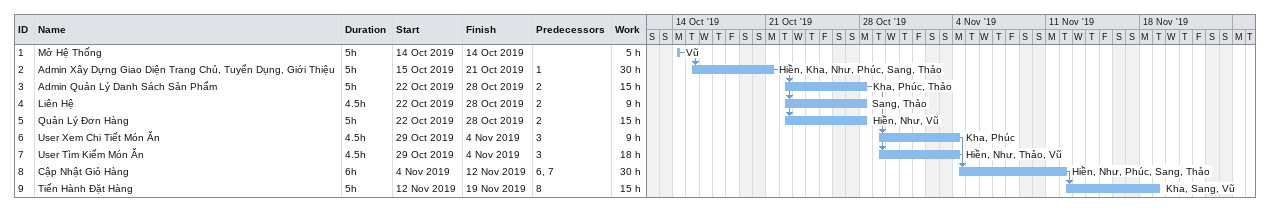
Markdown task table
| ID | Task | Duration | Start | Finish | Predecessors | Resources | Work (h) |
|---|---|---|---|---|---|---|---|
| 1 | Mở Hệ Thống | 5h | 2019-10-14 | 2019-10-14 |  | Vũ | 5 |
| 2 | Admin Xây Dựng Giao Diện Trang Chủ, Tuyển Dụng, Giới Thiệu | 5h | 2019-10-15 | 2019-10-21 | 1 | Hiền, Kha, Như, Phúc, Sang, Thảo | 30 |
| 3 | Admin Quản Lý Danh Sách Sản Phẩm | 5h | 2019-10-22 | 2019-10-28 | 2 | Kha, Phúc, Thảo | 15 |
| 4 | Liên Hệ | 4.5h | 2019-10-22 | 2019-10-28 | 2 | Sang, Thảo | 9 |
| 5 | Quản Lý Đơn Hàng | 5h | 2019-10-22 | 2019-10-28 | 2 | Hiền, Như, Vũ | 15 |
| 6 | User Xem Chi Tiết Món Ăn | 4.5h | 2019-10-29 | 2019-11-04 | 3 | Kha, Phúc | 9 |
| 7 | User Tìm Kiếm Món Ăn | 4.5h | 2019-10-29 | 2019-11-04 | 3 | Hiền, Như, Thảo, Vũ | 18 |
| 8 | Cập Nhật Giỏ Hàng | 6h | 2019-11-04 | 2019-11-12 | 6, 7 | Hiền, Như, Phúc, Sang, Thảo | 30 |
| 9 | Tiến Hành Đặt Hàng | 5h | 2019-11-12 | 2019-11-19 | 8 | Kha, Sang, Vũ | 15 |
